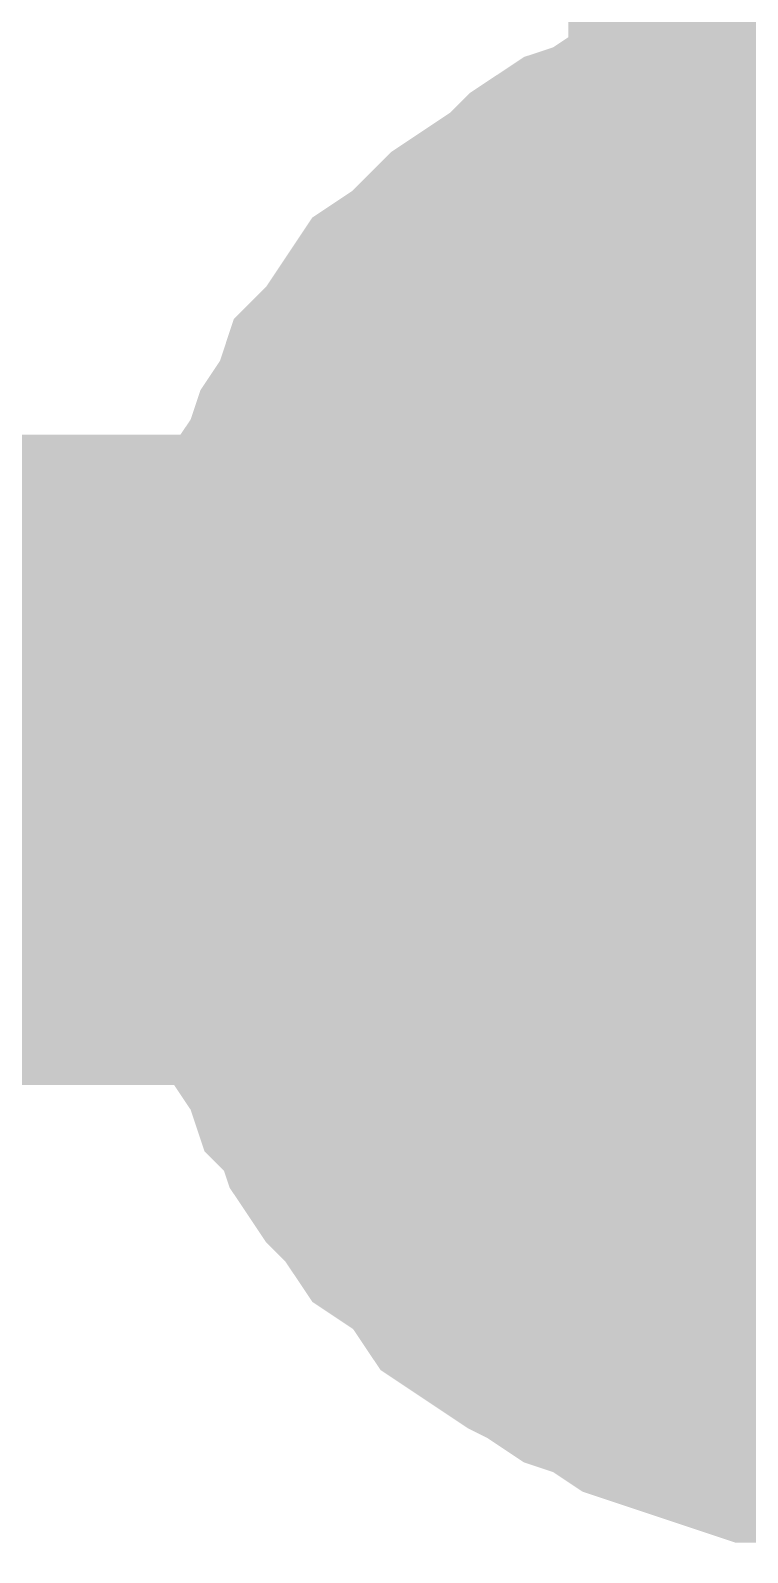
# Model space of a CAD drawing. Header units: inches. Extents: x 0 to 841, y 0 to 594.
# Drawn here: x 81.527 to 82.353, y 539.083 to 540.837 of the extents above; entities that cross this region are included whole.
import ezdxf

# ---------------------------------------------------------------- set-up
doc = ezdxf.new("R2010")
doc.units = ezdxf.units.IN
doc.layers.add('Sheet', color=255, linetype='Continuous')

msp = doc.modelspace()

# ---------------------------------------------------------------- linework, layer by layer
at = {"layer": 'Sheet'}
for points in [[(95.0302, 547.4983, 0.7493, 0.7493, 0), (95.0302, 539.9969, 0.7493, 0.7493, 0), (94.9853, 539.9969, 0.7493, 0.7493, 0), (94.9853, 539.9969, 0.7493, 0.7493, 0), (82.5212, 539.9969, 0.7493, 0.7493, 0), (67.5306, 539.9969, 0.7493, 0.7493, 0), (67.5306, 539.9969, 0.7493, 0.7493, 0), (52.5288, 539.9969, 0.7493, 0.7493, 0), (42.5239, 539.9969, 0.7493, 0.7493, 0), (42.5239, 539.9969, 0.7493, 0.7493, 0)], [(82.5212, 544.9941, 0.7493, 0.7493, 0), (82.5212, 539.9969, 0.7493, 0.7493, 0)], [(81.7689, 539.9969, 0.2997, 0.2997, 0), (81.7689, 540.0306, 0.2997, 0.2997, 0), (81.7689, 540.0755, 0.2997, 0.2997, 0), (81.7801, 540.1092, 0.2997, 0.2997, 0), (81.7801, 540.1542, 0.2997, 0.2997, 0), (81.7913, 540.1878, 0.2997, 0.2997, 0), (81.8026, 540.2215, 0.2997, 0.2997, 0), (81.8138, 540.2552, 0.2997, 0.2997, 0), (81.825, 540.2889, 0.2997, 0.2997, 0), (81.8475, 540.3226, 0.2997, 0.2997, 0), (81.8587, 540.3563, 0.2997, 0.2997, 0), (81.8812, 540.39, 0.2997, 0.2997, 0), (81.8924, 540.4237, 0.2997, 0.2997, 0), (81.9149, 540.4461, 0.2997, 0.2997, 0), (81.9373, 540.4798, 0.2997, 0.2997, 0), (81.9598, 540.5135, 0.2997, 0.2997, 0), (81.9935, 540.536, 0.2997, 0.2997, 0), (82.0159, 540.5584, 0.2997, 0.2997, 0), (82.0384, 540.5809, 0.2997, 0.2997, 0), (82.0721, 540.6033, 0.2997, 0.2997, 0), (82.1057, 540.6258, 0.2997, 0.2997, 0), (82.1282, 540.6483, 0.2997, 0.2997, 0), (82.1619, 540.6707, 0.2997, 0.2997, 0), (82.1956, 540.6819, 0.2997, 0.2997, 0), (82.2293, 540.7044, 0.2997, 0.2997, 0), (82.263, 540.7156, 0.2997, 0.2997, 0), (82.2966, 540.7269, 0.2997, 0.2997, 0), (82.3303, 540.7381, 0.2997, 0.2997, 0), (82.364, 540.7493, 0.2997, 0.2997, 0), (82.4089, 540.7493, 0.2997, 0.2997, 0), (82.4426, 540.7605, 0.2997, 0.2997, 0), (82.4875, 540.7605, 0.2997, 0.2997, 0), (82.5212, 540.7605, 0.2997, 0.2997, 0)], [(81.7689, 539.9969, 0.2997, 0.2997, 0), (81.7689, 540.0306, 0.2997, 0.2997, 0), (81.7689, 540.0755, 0.2997, 0.2997, 0), (81.7801, 540.1092, 0.2997, 0.2997, 0), (81.7801, 540.1542, 0.2997, 0.2997, 0), (81.7913, 540.1878, 0.2997, 0.2997, 0), (81.8026, 540.2215, 0.2997, 0.2997, 0), (81.8138, 540.2552, 0.2997, 0.2997, 0), (81.825, 540.2889, 0.2997, 0.2997, 0), (81.8475, 540.3226, 0.2997, 0.2997, 0), (81.8587, 540.3563, 0.2997, 0.2997, 0), (81.8812, 540.39, 0.2997, 0.2997, 0), (81.8924, 540.4237, 0.2997, 0.2997, 0), (81.9149, 540.4461, 0.2997, 0.2997, 0), (81.9373, 540.4798, 0.2997, 0.2997, 0), (81.9598, 540.5135, 0.2997, 0.2997, 0), (81.9935, 540.536, 0.2997, 0.2997, 0), (82.0159, 540.5584, 0.2997, 0.2997, 0), (82.0384, 540.5809, 0.2997, 0.2997, 0), (82.0721, 540.6033, 0.2997, 0.2997, 0), (82.1057, 540.6258, 0.2997, 0.2997, 0), (82.1282, 540.6483, 0.2997, 0.2997, 0), (82.1619, 540.6707, 0.2997, 0.2997, 0), (82.1956, 540.6819, 0.2997, 0.2997, 0), (82.2293, 540.7044, 0.2997, 0.2997, 0), (82.263, 540.7156, 0.2997, 0.2997, 0), (82.2966, 540.7269, 0.2997, 0.2997, 0), (82.3303, 540.7381, 0.2997, 0.2997, 0), (82.364, 540.7493, 0.2997, 0.2997, 0), (82.4089, 540.7493, 0.2997, 0.2997, 0), (82.4426, 540.7605, 0.2997, 0.2997, 0), (82.4875, 540.7605, 0.2997, 0.2997, 0), (82.5212, 540.7605, 0.2997, 0.2997, 0)], [(81.7689, 539.9969, 0.0991, 0.0991, 0), (81.7689, 540.0306, 0.0991, 0.0991, 0), (81.7689, 540.0755, 0.0991, 0.0991, 0), (81.7801, 540.1092, 0.0991, 0.0991, 0), (81.7801, 540.1542, 0.0991, 0.0991, 0), (81.7913, 540.1878, 0.0991, 0.0991, 0), (81.8026, 540.2215, 0.0991, 0.0991, 0), (81.8138, 540.2552, 0.0991, 0.0991, 0), (81.825, 540.2889, 0.0991, 0.0991, 0), (81.8475, 540.3226, 0.0991, 0.0991, 0), (81.8587, 540.3563, 0.0991, 0.0991, 0), (81.8812, 540.39, 0.0991, 0.0991, 0), (81.8924, 540.4237, 0.0991, 0.0991, 0), (81.9149, 540.4461, 0.0991, 0.0991, 0), (81.9373, 540.4798, 0.0991, 0.0991, 0), (81.9598, 540.5135, 0.0991, 0.0991, 0), (81.9935, 540.536, 0.0991, 0.0991, 0), (82.0159, 540.5584, 0.0991, 0.0991, 0), (82.0384, 540.5809, 0.0991, 0.0991, 0), (82.0721, 540.6033, 0.0991, 0.0991, 0), (82.1057, 540.6258, 0.0991, 0.0991, 0), (82.1282, 540.6483, 0.0991, 0.0991, 0), (82.1619, 540.6707, 0.0991, 0.0991, 0), (82.1956, 540.6819, 0.0991, 0.0991, 0), (82.2293, 540.7044, 0.0991, 0.0991, 0), (82.263, 540.7156, 0.0991, 0.0991, 0), (82.2966, 540.7269, 0.0991, 0.0991, 0), (82.3303, 540.7381, 0.0991, 0.0991, 0), (82.364, 540.7493, 0.0991, 0.0991, 0), (82.4089, 540.7493, 0.0991, 0.0991, 0)], [(81.7689, 539.9969, 0.0991, 0.0991, 0), (81.7689, 540.0306, 0.0991, 0.0991, 0), (81.7689, 540.0755, 0.0991, 0.0991, 0), (81.7801, 540.1092, 0.0991, 0.0991, 0), (81.7801, 540.1542, 0.0991, 0.0991, 0), (81.7913, 540.1878, 0.0991, 0.0991, 0), (81.8026, 540.2215, 0.0991, 0.0991, 0), (81.8138, 540.2552, 0.0991, 0.0991, 0), (81.825, 540.2889, 0.0991, 0.0991, 0), (81.8475, 540.3226, 0.0991, 0.0991, 0), (81.8587, 540.3563, 0.0991, 0.0991, 0), (81.8812, 540.39, 0.0991, 0.0991, 0), (81.8924, 540.4237, 0.0991, 0.0991, 0), (81.9149, 540.4461, 0.0991, 0.0991, 0), (81.9373, 540.4798, 0.0991, 0.0991, 0), (81.9598, 540.5135, 0.0991, 0.0991, 0), (81.9935, 540.536, 0.0991, 0.0991, 0), (82.0159, 540.5584, 0.0991, 0.0991, 0), (82.0384, 540.5809, 0.0991, 0.0991, 0), (82.0721, 540.6033, 0.0991, 0.0991, 0), (82.1057, 540.6258, 0.0991, 0.0991, 0), (82.1282, 540.6483, 0.0991, 0.0991, 0), (82.1619, 540.6707, 0.0991, 0.0991, 0), (82.1956, 540.6819, 0.0991, 0.0991, 0), (82.2293, 540.7044, 0.0991, 0.0991, 0), (82.263, 540.7156, 0.0991, 0.0991, 0), (82.2966, 540.7269, 0.0991, 0.0991, 0), (82.3303, 540.7381, 0.0991, 0.0991, 0), (82.364, 540.7493, 0.0991, 0.0991, 0), (82.4089, 540.7493, 0.0991, 0.0991, 0)], [(82.0159, 539.9969, 0.2997, 0.2997, 0), (82.0159, 540.0194, 0.2997, 0.2997, 0), (82.0159, 540.0531, 0.2997, 0.2997, 0), (82.0271, 540.0755, 0.2997, 0.2997, 0), (82.0271, 540.098, 0.2997, 0.2997, 0), (82.0271, 540.1205, 0.2997, 0.2997, 0), (82.0384, 540.1429, 0.2997, 0.2997, 0), (82.0496, 540.1766, 0.2997, 0.2997, 0), (82.0608, 540.1991, 0.2997, 0.2997, 0), (82.0608, 540.2215, 0.2997, 0.2997, 0), (82.0721, 540.244, 0.2997, 0.2997, 0), (82.0833, 540.2552, 0.2997, 0.2997, 0), (82.1057, 540.2777, 0.2997, 0.2997, 0), (82.117, 540.3001, 0.2997, 0.2997, 0), (82.1282, 540.3226, 0.2997, 0.2997, 0), (82.1507, 540.3338, 0.2997, 0.2997, 0), (82.1619, 540.3563, 0.2997, 0.2997, 0), (82.1843, 540.3675, 0.2997, 0.2997, 0), (82.1956, 540.39, 0.2997, 0.2997, 0), (82.218, 540.4012, 0.2997, 0.2997, 0), (82.2405, 540.4124, 0.2997, 0.2997, 0), (82.263, 540.4349, 0.2997, 0.2997, 0), (82.2742, 540.4461, 0.2997, 0.2997, 0), (82.2966, 540.4574, 0.2997, 0.2997, 0), (82.3191, 540.4574, 0.2997, 0.2997, 0), (82.3416, 540.4686, 0.2997, 0.2997, 0), (82.3752, 540.4798, 0.2997, 0.2997, 0), (82.3977, 540.491, 0.2997, 0.2997, 0), (82.4202, 540.491, 0.2997, 0.2997, 0), (82.4426, 540.491, 0.2997, 0.2997, 0), (82.4651, 540.5023, 0.2997, 0.2997, 0), (82.4988, 540.5023, 0.2997, 0.2997, 0), (82.5212, 540.5023, 0.2997, 0.2997, 0)], [(82.0159, 539.9969, 0.2997, 0.2997, 0), (82.0159, 540.0194, 0.2997, 0.2997, 0), (82.0159, 540.0531, 0.2997, 0.2997, 0), (82.0271, 540.0755, 0.2997, 0.2997, 0), (82.0271, 540.098, 0.2997, 0.2997, 0), (82.0271, 540.1205, 0.2997, 0.2997, 0), (82.0384, 540.1429, 0.2997, 0.2997, 0), (82.0496, 540.1766, 0.2997, 0.2997, 0), (82.0608, 540.1991, 0.2997, 0.2997, 0), (82.0608, 540.2215, 0.2997, 0.2997, 0), (82.0721, 540.244, 0.2997, 0.2997, 0), (82.0833, 540.2552, 0.2997, 0.2997, 0), (82.1057, 540.2777, 0.2997, 0.2997, 0), (82.117, 540.3001, 0.2997, 0.2997, 0), (82.1282, 540.3226, 0.2997, 0.2997, 0), (82.1507, 540.3338, 0.2997, 0.2997, 0), (82.1619, 540.3563, 0.2997, 0.2997, 0), (82.1843, 540.3675, 0.2997, 0.2997, 0), (82.1956, 540.39, 0.2997, 0.2997, 0), (82.218, 540.4012, 0.2997, 0.2997, 0), (82.2405, 540.4124, 0.2997, 0.2997, 0), (82.263, 540.4349, 0.2997, 0.2997, 0), (82.2742, 540.4461, 0.2997, 0.2997, 0), (82.2966, 540.4574, 0.2997, 0.2997, 0), (82.3191, 540.4574, 0.2997, 0.2997, 0), (82.3416, 540.4686, 0.2997, 0.2997, 0), (82.3752, 540.4798, 0.2997, 0.2997, 0), (82.3977, 540.491, 0.2997, 0.2997, 0), (82.4202, 540.491, 0.2997, 0.2997, 0), (82.4426, 540.491, 0.2997, 0.2997, 0), (82.4651, 540.5023, 0.2997, 0.2997, 0), (82.4988, 540.5023, 0.2997, 0.2997, 0), (82.5212, 540.5023, 0.2997, 0.2997, 0)], [(82.0159, 539.9969, 0.0991, 0.0991, 0), (82.0159, 540.0194, 0.0991, 0.0991, 0), (82.0159, 540.0531, 0.0991, 0.0991, 0), (82.0271, 540.0755, 0.0991, 0.0991, 0), (82.0271, 540.098, 0.0991, 0.0991, 0), (82.0271, 540.1205, 0.0991, 0.0991, 0), (82.0384, 540.1429, 0.0991, 0.0991, 0), (82.0496, 540.1766, 0.0991, 0.0991, 0), (82.0608, 540.1991, 0.0991, 0.0991, 0), (82.0608, 540.2215, 0.0991, 0.0991, 0), (82.0721, 540.244, 0.0991, 0.0991, 0), (82.0833, 540.2552, 0.0991, 0.0991, 0), (82.1057, 540.2777, 0.0991, 0.0991, 0), (82.117, 540.3001, 0.0991, 0.0991, 0), (82.1282, 540.3226, 0.0991, 0.0991, 0), (82.1507, 540.3338, 0.0991, 0.0991, 0), (82.1619, 540.3563, 0.0991, 0.0991, 0), (82.1843, 540.3675, 0.0991, 0.0991, 0), (82.1956, 540.39, 0.0991, 0.0991, 0), (82.218, 540.4012, 0.0991, 0.0991, 0), (82.2405, 540.4124, 0.0991, 0.0991, 0), (82.263, 540.4349, 0.0991, 0.0991, 0), (82.2742, 540.4461, 0.0991, 0.0991, 0), (82.2966, 540.4574, 0.0991, 0.0991, 0), (82.3191, 540.4574, 0.0991, 0.0991, 0), (82.3416, 540.4686, 0.0991, 0.0991, 0), (82.3752, 540.4798, 0.0991, 0.0991, 0), (82.3977, 540.491, 0.0991, 0.0991, 0), (82.4202, 540.491, 0.0991, 0.0991, 0)], [(82.0159, 539.9969, 0.0991, 0.0991, 0), (82.0159, 540.0194, 0.0991, 0.0991, 0), (82.0159, 540.0531, 0.0991, 0.0991, 0), (82.0271, 540.0755, 0.0991, 0.0991, 0), (82.0271, 540.098, 0.0991, 0.0991, 0), (82.0271, 540.1205, 0.0991, 0.0991, 0), (82.0384, 540.1429, 0.0991, 0.0991, 0), (82.0496, 540.1766, 0.0991, 0.0991, 0), (82.0608, 540.1991, 0.0991, 0.0991, 0), (82.0608, 540.2215, 0.0991, 0.0991, 0), (82.0721, 540.244, 0.0991, 0.0991, 0), (82.0833, 540.2552, 0.0991, 0.0991, 0), (82.1057, 540.2777, 0.0991, 0.0991, 0), (82.117, 540.3001, 0.0991, 0.0991, 0), (82.1282, 540.3226, 0.0991, 0.0991, 0), (82.1507, 540.3338, 0.0991, 0.0991, 0), (82.1619, 540.3563, 0.0991, 0.0991, 0), (82.1843, 540.3675, 0.0991, 0.0991, 0), (82.1956, 540.39, 0.0991, 0.0991, 0), (82.218, 540.4012, 0.0991, 0.0991, 0), (82.2405, 540.4124, 0.0991, 0.0991, 0), (82.263, 540.4349, 0.0991, 0.0991, 0), (82.2742, 540.4461, 0.0991, 0.0991, 0), (82.2966, 540.4574, 0.0991, 0.0991, 0), (82.3191, 540.4574, 0.0991, 0.0991, 0), (82.3416, 540.4686, 0.0991, 0.0991, 0), (82.3752, 540.4798, 0.0991, 0.0991, 0), (82.3977, 540.491, 0.0991, 0.0991, 0), (82.4202, 540.491, 0.0991, 0.0991, 0)], [(82.5212, 539.2333, 0.2997, 0.2997, 0), (82.4875, 539.2333, 0.2997, 0.2997, 0), (82.4426, 539.2333, 0.2997, 0.2997, 0), (82.4089, 539.2446, 0.2997, 0.2997, 0), (82.364, 539.2446, 0.2997, 0.2997, 0), (82.3303, 539.2558, 0.2997, 0.2997, 0), (82.2966, 539.267, 0.2997, 0.2997, 0), (82.263, 539.2782, 0.2997, 0.2997, 0), (82.2293, 539.2895, 0.2997, 0.2997, 0), (82.1956, 539.3119, 0.2997, 0.2997, 0), (82.1619, 539.3232, 0.2997, 0.2997, 0), (82.1282, 539.3456, 0.2997, 0.2997, 0), (82.1057, 539.3569, 0.2997, 0.2997, 0), (82.0721, 539.3793, 0.2997, 0.2997, 0), (82.0384, 539.4018, 0.2997, 0.2997, 0), (82.0159, 539.4355, 0.2997, 0.2997, 0), (81.9935, 539.4579, 0.2997, 0.2997, 0), (81.9598, 539.4804, 0.2997, 0.2997, 0), (81.9373, 539.5141, 0.2997, 0.2997, 0), (81.9149, 539.5365, 0.2997, 0.2997, 0), (81.8924, 539.5702, 0.2997, 0.2997, 0), (81.8812, 539.6039, 0.2997, 0.2997, 0), (81.8587, 539.6264, 0.2997, 0.2997, 0), (81.8475, 539.6601, 0.2997, 0.2997, 0), (81.825, 539.6937, 0.2997, 0.2997, 0), (81.8138, 539.7274, 0.2997, 0.2997, 0), (81.8026, 539.7723, 0.2997, 0.2997, 0), (81.7913, 539.806, 0.2997, 0.2997, 0), (81.7801, 539.8397, 0.2997, 0.2997, 0), (81.7801, 539.8846, 0.2997, 0.2997, 0), (81.7689, 539.9183, 0.2997, 0.2997, 0), (81.7689, 539.952, 0.2997, 0.2997, 0), (81.7689, 539.9969, 0.2997, 0.2997, 0)], [(81.7689, 539.9969, 0.2997, 0.2997, 0), (81.7689, 539.9969, 0.2997, 0.2997, 0)], [(82.5212, 539.2333, 0.2997, 0.2997, 0), (82.4875, 539.2333, 0.2997, 0.2997, 0), (82.4426, 539.2333, 0.2997, 0.2997, 0), (82.4089, 539.2446, 0.2997, 0.2997, 0), (82.364, 539.2446, 0.2997, 0.2997, 0), (82.3303, 539.2558, 0.2997, 0.2997, 0), (82.2966, 539.267, 0.2997, 0.2997, 0), (82.263, 539.2782, 0.2997, 0.2997, 0), (82.2293, 539.2895, 0.2997, 0.2997, 0), (82.1956, 539.3119, 0.2997, 0.2997, 0), (82.1619, 539.3232, 0.2997, 0.2997, 0), (82.1282, 539.3456, 0.2997, 0.2997, 0), (82.1057, 539.3569, 0.2997, 0.2997, 0), (82.0721, 539.3793, 0.2997, 0.2997, 0), (82.0384, 539.4018, 0.2997, 0.2997, 0), (82.0159, 539.4355, 0.2997, 0.2997, 0), (81.9935, 539.4579, 0.2997, 0.2997, 0), (81.9598, 539.4804, 0.2997, 0.2997, 0), (81.9373, 539.5141, 0.2997, 0.2997, 0), (81.9149, 539.5365, 0.2997, 0.2997, 0), (81.8924, 539.5702, 0.2997, 0.2997, 0), (81.8812, 539.6039, 0.2997, 0.2997, 0), (81.8587, 539.6264, 0.2997, 0.2997, 0), (81.8475, 539.6601, 0.2997, 0.2997, 0), (81.825, 539.6937, 0.2997, 0.2997, 0), (81.8138, 539.7274, 0.2997, 0.2997, 0), (81.8026, 539.7723, 0.2997, 0.2997, 0), (81.7913, 539.806, 0.2997, 0.2997, 0), (81.7801, 539.8397, 0.2997, 0.2997, 0), (81.7801, 539.8846, 0.2997, 0.2997, 0), (81.7689, 539.9183, 0.2997, 0.2997, 0), (81.7689, 539.952, 0.2997, 0.2997, 0), (81.7689, 539.9969, 0.2997, 0.2997, 0)], [(81.7689, 539.9969, 0.2997, 0.2997, 0), (81.7689, 539.9969, 0.2997, 0.2997, 0)], [(82.5212, 539.4916, 0.2997, 0.2997, 0), (82.4988, 539.4916, 0.2997, 0.2997, 0), (82.4651, 539.4916, 0.2997, 0.2997, 0), (82.4426, 539.5028, 0.2997, 0.2997, 0), (82.4202, 539.5028, 0.2997, 0.2997, 0), (82.3977, 539.5028, 0.2997, 0.2997, 0), (82.3752, 539.5141, 0.2997, 0.2997, 0), (82.3416, 539.5253, 0.2997, 0.2997, 0), (82.3191, 539.5365, 0.2997, 0.2997, 0), (82.2966, 539.5365, 0.2997, 0.2997, 0), (82.2742, 539.5478, 0.2997, 0.2997, 0), (82.263, 539.559, 0.2997, 0.2997, 0), (82.2405, 539.5814, 0.2997, 0.2997, 0), (82.218, 539.5927, 0.2997, 0.2997, 0), (82.1956, 539.6039, 0.2997, 0.2997, 0), (82.1843, 539.6264, 0.2997, 0.2997, 0), (82.1619, 539.6376, 0.2997, 0.2997, 0), (82.1507, 539.6601, 0.2997, 0.2997, 0), (82.1282, 539.6713, 0.2997, 0.2997, 0), (82.117, 539.6937, 0.2997, 0.2997, 0), (82.1057, 539.7162, 0.2997, 0.2997, 0), (82.0833, 539.7387, 0.2997, 0.2997, 0), (82.0721, 539.7499, 0.2997, 0.2997, 0), (82.0608, 539.7723, 0.2997, 0.2997, 0), (82.0608, 539.7948, 0.2997, 0.2997, 0), (82.0496, 539.8173, 0.2997, 0.2997, 0), (82.0384, 539.851, 0.2997, 0.2997, 0), (82.0271, 539.8734, 0.2997, 0.2997, 0), (82.0271, 539.8959, 0.2997, 0.2997, 0), (82.0271, 539.9183, 0.2997, 0.2997, 0), (82.0159, 539.9408, 0.2997, 0.2997, 0), (82.0159, 539.9745, 0.2997, 0.2997, 0), (82.0159, 539.9969, 0.2997, 0.2997, 0)], [(82.0159, 539.9969, 0.2997, 0.2997, 0), (82.0159, 539.9969, 0.2997, 0.2997, 0)], [(82.5212, 539.4916, 0.2997, 0.2997, 0), (82.4988, 539.4916, 0.2997, 0.2997, 0), (82.4651, 539.4916, 0.2997, 0.2997, 0), (82.4426, 539.5028, 0.2997, 0.2997, 0), (82.4202, 539.5028, 0.2997, 0.2997, 0), (82.3977, 539.5028, 0.2997, 0.2997, 0), (82.3752, 539.5141, 0.2997, 0.2997, 0), (82.3416, 539.5253, 0.2997, 0.2997, 0), (82.3191, 539.5365, 0.2997, 0.2997, 0), (82.2966, 539.5365, 0.2997, 0.2997, 0), (82.2742, 539.5478, 0.2997, 0.2997, 0), (82.263, 539.559, 0.2997, 0.2997, 0), (82.2405, 539.5814, 0.2997, 0.2997, 0), (82.218, 539.5927, 0.2997, 0.2997, 0), (82.1956, 539.6039, 0.2997, 0.2997, 0), (82.1843, 539.6264, 0.2997, 0.2997, 0), (82.1619, 539.6376, 0.2997, 0.2997, 0), (82.1507, 539.6601, 0.2997, 0.2997, 0), (82.1282, 539.6713, 0.2997, 0.2997, 0), (82.117, 539.6937, 0.2997, 0.2997, 0), (82.1057, 539.7162, 0.2997, 0.2997, 0), (82.0833, 539.7387, 0.2997, 0.2997, 0), (82.0721, 539.7499, 0.2997, 0.2997, 0), (82.0608, 539.7723, 0.2997, 0.2997, 0), (82.0608, 539.7948, 0.2997, 0.2997, 0), (82.0496, 539.8173, 0.2997, 0.2997, 0), (82.0384, 539.851, 0.2997, 0.2997, 0), (82.0271, 539.8734, 0.2997, 0.2997, 0), (82.0271, 539.8959, 0.2997, 0.2997, 0), (82.0271, 539.9183, 0.2997, 0.2997, 0), (82.0159, 539.9408, 0.2997, 0.2997, 0), (82.0159, 539.9745, 0.2997, 0.2997, 0), (82.0159, 539.9969, 0.2997, 0.2997, 0)], [(82.0159, 539.9969, 0.2997, 0.2997, 0), (82.0159, 539.9969, 0.2997, 0.2997, 0)], [(82.4089, 539.2446, 0.0991, 0.0991, 0), (82.364, 539.2446, 0.0991, 0.0991, 0), (82.3303, 539.2558, 0.0991, 0.0991, 0), (82.2966, 539.267, 0.0991, 0.0991, 0), (82.263, 539.2782, 0.0991, 0.0991, 0), (82.2293, 539.2895, 0.0991, 0.0991, 0), (82.1956, 539.3119, 0.0991, 0.0991, 0), (82.1619, 539.3232, 0.0991, 0.0991, 0), (82.1282, 539.3456, 0.0991, 0.0991, 0), (82.1057, 539.3569, 0.0991, 0.0991, 0), (82.0721, 539.3793, 0.0991, 0.0991, 0), (82.0384, 539.4018, 0.0991, 0.0991, 0), (82.0159, 539.4355, 0.0991, 0.0991, 0), (81.9935, 539.4579, 0.0991, 0.0991, 0), (81.9598, 539.4804, 0.0991, 0.0991, 0), (81.9373, 539.5141, 0.0991, 0.0991, 0), (81.9149, 539.5365, 0.0991, 0.0991, 0), (81.8924, 539.5702, 0.0991, 0.0991, 0), (81.8812, 539.6039, 0.0991, 0.0991, 0), (81.8587, 539.6264, 0.0991, 0.0991, 0), (81.8475, 539.6601, 0.0991, 0.0991, 0), (81.825, 539.6937, 0.0991, 0.0991, 0), (81.8138, 539.7274, 0.0991, 0.0991, 0), (81.8026, 539.7723, 0.0991, 0.0991, 0), (81.7913, 539.806, 0.0991, 0.0991, 0), (81.7801, 539.8397, 0.0991, 0.0991, 0), (81.7801, 539.8846, 0.0991, 0.0991, 0), (81.7689, 539.9183, 0.0991, 0.0991, 0), (81.7689, 539.952, 0.0991, 0.0991, 0), (81.7689, 539.9969, 0.0991, 0.0991, 0)], [(81.7689, 539.9969, 0.0991, 0.0991, 0), (81.7689, 539.9969, 0.0991, 0.0991, 0)], [(82.4089, 539.2446, 0.0991, 0.0991, 0), (82.364, 539.2446, 0.0991, 0.0991, 0), (82.3303, 539.2558, 0.0991, 0.0991, 0), (82.2966, 539.267, 0.0991, 0.0991, 0), (82.263, 539.2782, 0.0991, 0.0991, 0), (82.2293, 539.2895, 0.0991, 0.0991, 0), (82.1956, 539.3119, 0.0991, 0.0991, 0), (82.1619, 539.3232, 0.0991, 0.0991, 0), (82.1282, 539.3456, 0.0991, 0.0991, 0), (82.1057, 539.3569, 0.0991, 0.0991, 0), (82.0721, 539.3793, 0.0991, 0.0991, 0), (82.0384, 539.4018, 0.0991, 0.0991, 0), (82.0159, 539.4355, 0.0991, 0.0991, 0), (81.9935, 539.4579, 0.0991, 0.0991, 0), (81.9598, 539.4804, 0.0991, 0.0991, 0), (81.9373, 539.5141, 0.0991, 0.0991, 0), (81.9149, 539.5365, 0.0991, 0.0991, 0), (81.8924, 539.5702, 0.0991, 0.0991, 0), (81.8812, 539.6039, 0.0991, 0.0991, 0), (81.8587, 539.6264, 0.0991, 0.0991, 0), (81.8475, 539.6601, 0.0991, 0.0991, 0), (81.825, 539.6937, 0.0991, 0.0991, 0), (81.8138, 539.7274, 0.0991, 0.0991, 0), (81.8026, 539.7723, 0.0991, 0.0991, 0), (81.7913, 539.806, 0.0991, 0.0991, 0), (81.7801, 539.8397, 0.0991, 0.0991, 0), (81.7801, 539.8846, 0.0991, 0.0991, 0), (81.7689, 539.9183, 0.0991, 0.0991, 0), (81.7689, 539.952, 0.0991, 0.0991, 0), (81.7689, 539.9969, 0.0991, 0.0991, 0)], [(81.7689, 539.9969, 0.0991, 0.0991, 0), (81.7689, 539.9969, 0.0991, 0.0991, 0)], [(82.4202, 539.5028, 0.0991, 0.0991, 0), (82.3977, 539.5028, 0.0991, 0.0991, 0), (82.3752, 539.5141, 0.0991, 0.0991, 0), (82.3416, 539.5253, 0.0991, 0.0991, 0), (82.3191, 539.5365, 0.0991, 0.0991, 0), (82.2966, 539.5365, 0.0991, 0.0991, 0), (82.2742, 539.5478, 0.0991, 0.0991, 0), (82.263, 539.559, 0.0991, 0.0991, 0), (82.2405, 539.5814, 0.0991, 0.0991, 0), (82.218, 539.5927, 0.0991, 0.0991, 0), (82.1956, 539.6039, 0.0991, 0.0991, 0), (82.1843, 539.6264, 0.0991, 0.0991, 0), (82.1619, 539.6376, 0.0991, 0.0991, 0), (82.1507, 539.6601, 0.0991, 0.0991, 0), (82.1282, 539.6713, 0.0991, 0.0991, 0), (82.117, 539.6937, 0.0991, 0.0991, 0), (82.1057, 539.7162, 0.0991, 0.0991, 0), (82.0833, 539.7387, 0.0991, 0.0991, 0), (82.0721, 539.7499, 0.0991, 0.0991, 0), (82.0608, 539.7723, 0.0991, 0.0991, 0), (82.0608, 539.7948, 0.0991, 0.0991, 0), (82.0496, 539.8173, 0.0991, 0.0991, 0), (82.0384, 539.851, 0.0991, 0.0991, 0), (82.0271, 539.8734, 0.0991, 0.0991, 0), (82.0271, 539.8959, 0.0991, 0.0991, 0), (82.0271, 539.9183, 0.0991, 0.0991, 0), (82.0159, 539.9408, 0.0991, 0.0991, 0), (82.0159, 539.9745, 0.0991, 0.0991, 0), (82.0159, 539.9969, 0.0991, 0.0991, 0)], [(82.0159, 539.9969, 0.0991, 0.0991, 0), (82.0159, 539.9969, 0.0991, 0.0991, 0)], [(82.4202, 539.5028, 0.0991, 0.0991, 0), (82.3977, 539.5028, 0.0991, 0.0991, 0), (82.3752, 539.5141, 0.0991, 0.0991, 0), (82.3416, 539.5253, 0.0991, 0.0991, 0), (82.3191, 539.5365, 0.0991, 0.0991, 0), (82.2966, 539.5365, 0.0991, 0.0991, 0), (82.2742, 539.5478, 0.0991, 0.0991, 0), (82.263, 539.559, 0.0991, 0.0991, 0), (82.2405, 539.5814, 0.0991, 0.0991, 0), (82.218, 539.5927, 0.0991, 0.0991, 0), (82.1956, 539.6039, 0.0991, 0.0991, 0), (82.1843, 539.6264, 0.0991, 0.0991, 0), (82.1619, 539.6376, 0.0991, 0.0991, 0), (82.1507, 539.6601, 0.0991, 0.0991, 0), (82.1282, 539.6713, 0.0991, 0.0991, 0), (82.117, 539.6937, 0.0991, 0.0991, 0), (82.1057, 539.7162, 0.0991, 0.0991, 0), (82.0833, 539.7387, 0.0991, 0.0991, 0), (82.0721, 539.7499, 0.0991, 0.0991, 0), (82.0608, 539.7723, 0.0991, 0.0991, 0), (82.0608, 539.7948, 0.0991, 0.0991, 0), (82.0496, 539.8173, 0.0991, 0.0991, 0), (82.0384, 539.851, 0.0991, 0.0991, 0), (82.0271, 539.8734, 0.0991, 0.0991, 0), (82.0271, 539.8959, 0.0991, 0.0991, 0), (82.0271, 539.9183, 0.0991, 0.0991, 0), (82.0159, 539.9408, 0.0991, 0.0991, 0), (82.0159, 539.9745, 0.0991, 0.0991, 0), (82.0159, 539.9969, 0.0991, 0.0991, 0)], [(82.0159, 539.9969, 0.0991, 0.0991, 0), (82.0159, 539.9969, 0.0991, 0.0991, 0)]]:
    msp.add_lwpolyline(points, format="xyseb", dxfattribs=at)
msp.add_lwpolyline([(82.246, 540, 0.508, 0.508, 1), (82.754, 540, 0.508, 0.508, 1)], format="xyseb", close=True, dxfattribs=at)

doc.saveas('drawing.dxf')
